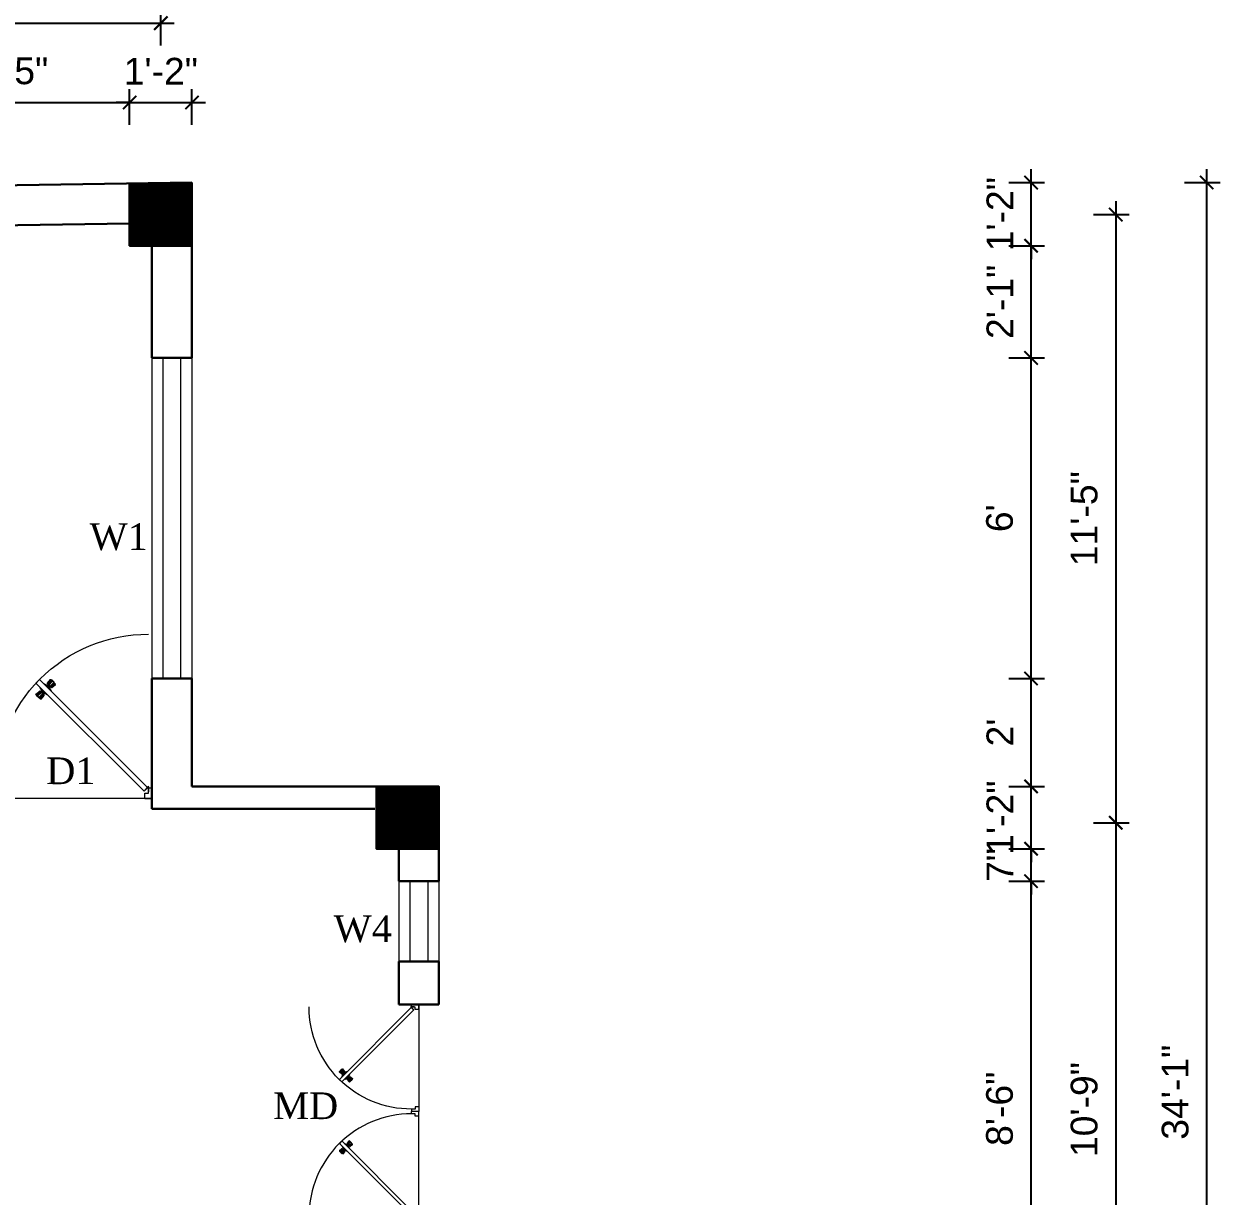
# Model space of a CAD drawing. Header units: inches. Extents: x -4737 to 13205, y 2479 to 13285.
# Drawn here: x -891.8 to -623.1, y 10907.5 to 11170.8 of the extents above; entities that cross this region are included whole.
import ezdxf

# ---------------------------------------------------------------- set-up
doc = ezdxf.new("R2010")
doc.units = ezdxf.units.IN
doc.header["$MEASUREMENT"] = 0
for name, color, linetype, lineweight in [('hatch-.09', 8, 'Continuous', 9), ('ns_DIMS', 1, 'Continuous', 0), ('ns_TEXT', 7, 'Continuous', 13), ('PUERTAS', 7, 'Continuous', 9), ('WALL', 12, 'Continuous', 30), ('wall2', 1, 'Continuous', 15), ('windoow', 4, 'Continuous', 5)]:
    doc.layers.add(name, color=color, linetype=linetype, lineweight=lineweight)
doc.styles.add('arial 1000', font='arial.ttf')
doc.styles.get("Standard").update_dxf_attribs({"font": 'arial.ttf'})
doc.dimstyles.new("1-8'", dxfattribs={"dimtxt": 6, "dimasz": 3, "dimexe": 3, "dimexo": 6, "dimgap": 4, "dimtad": 1, "dimdec": 0, "dimzin": 0, "dimdsep": 46, "dimlunit": 4, "dimtxsty": 'arial 1000', "dimblk": 'ARCHTICK', "dimcen": 8, "dimdle": 3, "dimclrt": 7, "dimazin": 0, "dimtfac": 1, "dimtdec": 0, "dimtix": 1, "dimtmove": 2, "dimatfit": 3, "dimfxl": 5, "dimfxlon": 1, "dimarcsym": 0})

# ---------------------------------------------------------------- blocks, each defined once
blk = doc.blocks.new('3ft')
at = {"layer": 'PUERTAS', "color": 2}
for p, q in [((1.01, 2.52), (25.23, 26.74)), ((26.05, 25.92), (1.77, 1.64)), ((21.99, 26.11), (21.98, 26.13)), ((26.05, 25.92), (25.23, 26.74)), ((25.42, 22.68), (25.43, 22.67)), ((0, 2.4), (0, 0)), ((0.72, 2.4), (0, 2.4)), ((1.6, 0), (0, 0)), ((0.72, 1.52), (0.72, 2.44)), ((0.8, 1.52), (0.72, 1.52)), ((0.8, 1.52), (0.8, 2.41)), ((0.8, 1.2), (0.8, 1.52)), ((1.6, 1.2), (0.8, 1.2)), ((1.57, 1.84), (0.94, 2.47)), ((1.63, 1.89), (0.97, 2.55)), ((1.63, 1.89), (1.57, 1.84)), ((1.77, 1.64), (1.57, 1.84)), ((1.6, 0), (1.6, 1.2)), ((34.4, 0), (34.4, 1.2)), ((34.4, 1.2), (35.2, 1.2)), ((34.4, 0), (36, 0)), ((35.2, 1.2), (35.2, 2.4)), ((35.2, 2.4), (36, 2.4)), ((36, 0), (36, 2.4))]:
    blk.add_line(p, q, dxfattribs=at)
at = {"layer": 'PUERTAS', "color": 8}
for p, q in [((22.57, 24.94), (21.65, 25.68)), ((22.63, 24.99), (21.69, 25.75)), ((22.74, 25.1), (21.84, 25.9)), ((22.13, 26.28), (21.98, 26.13)), ((22.88, 25.24), (22.01, 26.06)), ((22.13, 26.28), (22.27, 26.42)), ((22.29, 26.41), (22.27, 26.42)), ((23.16, 25.52), (22.34, 26.39)), ((23.3, 25.66), (22.5, 26.56)), ((23.41, 25.77), (22.65, 26.71)), ((22.69, 24.32), (23.02, 24.83)), ((23.46, 25.83), (22.72, 26.75)), ((22.95, 24.96), (22.84, 25.07)), ((22.98, 24.99), (22.86, 25.1)), ((23.03, 25.04), (22.91, 25.15)), ((22.91, 24.53), (23.1, 24.91)), ((23.11, 25.12), (22.99, 25.23)), ((23.13, 24.76), (23.18, 24.99)), ((23.28, 25.3), (23.17, 25.41)), ((23.36, 25.37), (23.25, 25.49)), ((23.31, 24.94), (23.28, 25.08)), ((23.41, 25.43), (23.3, 25.54)), ((23.46, 25.09), (23.32, 25.13)), ((23.44, 25.45), (23.33, 25.56)), ((23.64, 25.27), (23.41, 25.22)), ((23.87, 25.49), (23.49, 25.3)), ((24.08, 25.71), (23.57, 25.38)), ((24.58, 24.33), (24.52, 24.1)), ((24.8, 24.56), (24.61, 24.18)), ((25.02, 24.77), (24.68, 24.26)), ((23.63, 23.38), (24.14, 23.72)), ((23.84, 23.6), (24.22, 23.79)), ((24.07, 23.82), (24.3, 23.88)), ((24.25, 24), (24.39, 23.97)), ((24.25, 23.26), (24.99, 22.34)), ((24.27, 23.64), (24.38, 23.53)), ((24.3, 23.67), (24.41, 23.56)), ((24.3, 23.32), (25.06, 22.38)), ((24.35, 23.72), (24.46, 23.61)), ((24.4, 24.15), (24.43, 24.01)), ((24.41, 23.43), (25.2, 22.53)), ((24.43, 23.8), (24.54, 23.69)), ((24.55, 23.57), (25.37, 22.7)), ((24.6, 23.97), (24.72, 23.86)), ((24.68, 24.05), (24.79, 23.94)), ((24.73, 24.1), (24.85, 23.99)), ((24.76, 24.13), (24.87, 24.02)), ((24.83, 23.85), (25.7, 23.03)), ((24.97, 23.99), (25.87, 23.2)), ((25.08, 24.1), (26.02, 23.34)), ((25.14, 24.15), (26.06, 23.41)), ((25.58, 22.82), (25.43, 22.67)), ((25.58, 22.82), (25.73, 22.97)), ((25.72, 22.98), (25.73, 22.97)), ((0, 0), (36, 0))]:
    blk.add_line(p, q, dxfattribs=at)
at = {"layer": 'PUERTAS', "color": 1}
for p, q in [((21.67, 25.73), (22.17, 26.23)), ((22.49, 24.95), (21.67, 25.61)), ((21.7, 25.82), (22.14, 26.26)), ((21.73, 25.79), (21.7, 25.82)), ((22.58, 26.7), (22.14, 26.26)), ((22.67, 26.73), (22.17, 26.23)), ((22.61, 26.67), (22.58, 26.7)), ((22.6, 24.96), (23.02, 25.38)), ((22.61, 24.25), (22.92, 24.72)), ((22.7, 25.07), (22.71, 25.06)), ((23.45, 25.91), (22.79, 26.73)), ((22.82, 25.06), (23.08, 25.32)), ((22.94, 24.95), (22.83, 25.07)), ((22.92, 24.72), (22.92, 24.72)), ((22.93, 24.94), (23.19, 25.21)), ((22.93, 24.84), (22.93, 24.83)), ((23.44, 25.81), (23.02, 25.38)), ((23.34, 25.58), (23.08, 25.32)), ((23.46, 25.47), (23.19, 25.21)), ((23.33, 25.7), (23.34, 25.69)), ((23.45, 25.46), (23.33, 25.57)), ((23.57, 25.47), (23.57, 25.47)), ((24.15, 25.79), (23.68, 25.48)), ((23.68, 25.48), (23.68, 25.48)), ((24.27, 25.78), (24.26, 25.79)), ((24.79, 24.38), (24.78, 24.37)), ((24.78, 24.26), (24.78, 24.26)), ((25.1, 24.84), (24.79, 24.38)), ((25.09, 24.96), (25.1, 24.95)), ((22.62, 24.13), (22.61, 24.14)), ((23.44, 23.31), (23.45, 23.3)), ((23.56, 23.3), (24.03, 23.61)), ((24.03, 23.61), (24.03, 23.62)), ((24.14, 23.62), (24.14, 23.62)), ((24.25, 23.62), (24.51, 23.89)), ((24.26, 23.29), (24.69, 23.71)), ((24.26, 23.63), (24.37, 23.52)), ((24.26, 23.18), (24.92, 22.37)), ((24.37, 23.52), (24.63, 23.77)), ((24.37, 23.4), (24.37, 23.4)), ((24.78, 24.15), (24.51, 23.89)), ((24.89, 24.03), (24.63, 23.77)), ((25.11, 24.14), (24.69, 23.71)), ((24.77, 24.14), (24.88, 24.03)), ((25, 24.03), (25, 24.03)), ((25.04, 22.36), (25.54, 22.86)), ((25.1, 22.42), (25.13, 22.39)), ((25.13, 22.39), (25.57, 22.83)), ((25.22, 24.14), (26.03, 23.48)), ((26.04, 23.37), (25.54, 22.86)), ((26.01, 23.27), (25.57, 22.83)), ((25.98, 23.3), (26.01, 23.27))]:
    blk.add_line(p, q, dxfattribs=at)
at = {"layer": 'PUERTAS', "color": 2}
for radius in [0.155, 0.0752]:
    blk.add_circle((0.82, 2.56), radius, dxfattribs=at)
at = {"layer": 'PUERTAS', "color": 8}
blk.add_arc((0.82, 2.56), 34.38, 359.7285, 90.0333, dxfattribs=at)
at = {"layer": 'PUERTAS', "color": 1}
for centre, start, end in [((22.54, 25.01), 231.0764, 315), ((22.67, 24.2), 135, 225), ((22.73, 26.68), 38.9236, 135), ((22.77, 25.12), 225, 315), ((22.99, 24.89), 135, 219.7428), ((22.87, 24.78), 315, 39.7428), ((23.28, 25.63), 315, 45), ((23.39, 25.86), 315, 38.9236), ((23.51, 25.41), 50.2572, 135), ((23.62, 25.53), 230.2572, 315), ((24.2, 25.73), 45, 135), ((24.84, 24.31), 135, 219.7428), ((24.72, 24.21), 315, 39.7428), ((25.04, 24.89), 315, 45), ((23.51, 23.36), 225, 315), ((24.09, 23.56), 50.2572, 135), ((24.2, 23.68), 230.2572, 315), ((24.32, 23.23), 135, 218.9236), ((24.42, 23.46), 135, 225), ((24.94, 23.98), 45, 135), ((24.98, 22.42), 218.9236, 315), ((25.17, 24.08), 51.0764, 135), ((25.98, 23.42), 315, 51.0764)]:
    blk.add_arc(centre, 0.08, start, end, dxfattribs=at)
blk = doc.blocks.new('*U36')
at = {"color": 3}
blk.add_blockref('3ft', (0, 0), dxfattribs=at)
blk = doc.blocks.new('_ArchTick')
at = {"color": 0, "const_width": 0.15}
blk.add_lwpolyline([(-0.5, -0.5), (0.5, 0.5)], dxfattribs=at)
blk = doc.blocks.new('*D1368')
at = {"layer": 'Defpoints', "color": 0, "transparency": 16777216}
for p in [(-854.03, 11188.93), (-854.03, 11134.93), (-1076.17, 11131.98)]:
    blk.add_point(p, dxfattribs=at)
at = {"layer": 'ns_DIMS', "color": 0, "lineweight": -2, "transparency": 16777216}
for p, q in [((-1076.17, 11183.93), (-1076.17, 11191.93)), ((-854.03, 11183.93), (-854.03, 11191.93)), ((-1079.17, 11188.93), (-851.03, 11188.93))]:
    blk.add_line(p, q, dxfattribs=at)
at = {"layer": 'ns_DIMS', "color": 0, "lineweight": -2, "transparency": 16777216, "xscale": 3, "yscale": 3, "zscale": 3, "rotation": 180}
blk.add_blockref('_ArchTick', (-1076.17, 11188.93), dxfattribs=at)
at = {"layer": 'ns_DIMS', "color": 0, "lineweight": -2, "transparency": 16777216, "xscale": 3, "yscale": 3, "zscale": 3}
blk.add_blockref('_ArchTick', (-854.03, 11188.93), dxfattribs=at)
at = {"layer": 'ns_DIMS', "color": 7, "transparency": 16777216, "insert": (-965.1, 11195.99), "char_height": 6, "attachment_point": 5, "style": 'arial 1000'}
blk.add_mtext('18\'-6"', dxfattribs=at)
blk = doc.blocks.new('*D1371')
at = {"layer": 'Defpoints', "color": 0, "transparency": 16777216}
for p in [(-868.03, 11153.12), (-921.29, 11133.98), (-868.03, 11135.12)]:
    blk.add_point(p, dxfattribs=at)
at = {"layer": 'ns_DIMS', "color": 0, "lineweight": -2, "transparency": 16777216}
for p, q in [((-921.29, 11148.12), (-921.29, 11156.12)), ((-868.03, 11148.12), (-868.03, 11156.12)), ((-924.29, 11153.12), (-865.03, 11153.12))]:
    blk.add_line(p, q, dxfattribs=at)
at = {"layer": 'ns_DIMS', "color": 0, "lineweight": -2, "transparency": 16777216, "xscale": 3, "yscale": 3, "zscale": 3, "rotation": 180}
blk.add_blockref('_ArchTick', (-921.29, 11153.12), dxfattribs=at)
at = {"layer": 'ns_DIMS', "color": 0, "lineweight": -2, "transparency": 16777216, "xscale": 3, "yscale": 3, "zscale": 3}
blk.add_blockref('_ArchTick', (-868.03, 11153.12), dxfattribs=at)
at = {"layer": 'ns_DIMS', "color": 7, "transparency": 16777216, "insert": (-894.66, 11160.18), "char_height": 6, "attachment_point": 5, "style": 'arial 1000'}
blk.add_mtext('4\'-5"', dxfattribs=at)
blk = doc.blocks.new('*D1372')
at = {"layer": 'Defpoints', "color": 0, "transparency": 16777216}
for p in [(-854.03, 11153.12), (-868.03, 11134.93), (-854.03, 11134.93)]:
    blk.add_point(p, dxfattribs=at)
at = {"layer": 'ns_DIMS', "color": 0, "lineweight": -2, "transparency": 16777216}
for p, q in [((-868.03, 11148.12), (-868.03, 11156.12)), ((-854.03, 11148.12), (-854.03, 11156.12)), ((-868.03, 11153.12), (-871.03, 11153.12)), ((-868.03, 11153.12), (-854.03, 11153.12)), ((-854.03, 11153.12), (-851.03, 11153.12))]:
    blk.add_line(p, q, dxfattribs=at)
at = {"layer": 'ns_DIMS', "color": 0, "lineweight": -2, "transparency": 16777216, "xscale": 3, "yscale": 3, "zscale": 3}
blk.add_blockref('_ArchTick', (-868.03, 11153.12), dxfattribs=at)
at = {"layer": 'ns_DIMS', "color": 0, "lineweight": -2, "transparency": 16777216, "xscale": 3, "yscale": 3, "zscale": 3, "rotation": 180}
blk.add_blockref('_ArchTick', (-854.03, 11153.12), dxfattribs=at)
at = {"layer": 'ns_DIMS', "color": 7, "transparency": 16777216, "insert": (-861.03, 11160.14), "char_height": 6, "attachment_point": 5, "style": 'arial 1000'}
blk.add_mtext('1\'-2"', dxfattribs=at)
blk = doc.blocks.new('*D1373')
at = {"layer": 'Defpoints', "color": 0, "transparency": 16777216}
for p in [(-861.03, 11170.93), (-928.29, 11133.98), (-861.03, 11134.93)]:
    blk.add_point(p, dxfattribs=at)
at = {"layer": 'ns_DIMS', "color": 0, "lineweight": -2, "transparency": 16777216}
for p, q in [((-928.29, 11165.93), (-928.29, 11173.93)), ((-861.03, 11165.93), (-861.03, 11173.93)), ((-931.29, 11170.93), (-858.03, 11170.93))]:
    blk.add_line(p, q, dxfattribs=at)
at = {"layer": 'ns_DIMS', "color": 0, "lineweight": -2, "transparency": 16777216, "xscale": 3, "yscale": 3, "zscale": 3, "rotation": 180}
blk.add_blockref('_ArchTick', (-928.29, 11170.93), dxfattribs=at)
at = {"layer": 'ns_DIMS', "color": 0, "lineweight": -2, "transparency": 16777216, "xscale": 3, "yscale": 3, "zscale": 3}
blk.add_blockref('_ArchTick', (-861.03, 11170.93), dxfattribs=at)
at = {"layer": 'ns_DIMS', "color": 7, "transparency": 16777216, "insert": (-894.66, 11177.98), "char_height": 6, "attachment_point": 5, "style": 'arial 1000'}
blk.add_mtext('5\'-7"', dxfattribs=at)
blk = doc.blocks.new('2ft6in')
at = {"layer": 'PUERTAS', "color": 2}
for p, q in [((0.84, 2.1), (21.02, 22.28)), ((21.71, 21.6), (1.47, 1.37)), ((18.33, 21.76), (18.31, 21.77)), ((21.71, 21.6), (21.02, 22.28)), ((21.18, 18.9), (21.2, 18.89)), ((0, 2), (0, 0)), ((0.6, 2), (0, 2)), ((1.33, 0), (0, 0)), ((0.6, 1.26), (0.6, 2.04)), ((0.67, 1.26), (0.6, 1.26)), ((0.67, 1.26), (0.67, 2.01)), ((0.67, 1), (0.67, 1.26)), ((1.33, 1), (0.67, 1)), ((1.31, 1.53), (0.79, 2.06)), ((1.36, 1.58), (0.81, 2.12)), ((1.36, 1.58), (1.31, 1.53)), ((1.47, 1.37), (1.31, 1.53)), ((1.33, 0), (1.33, 1)), ((28.67, 0), (28.67, 1)), ((28.67, 1), (29.33, 1)), ((28.67, 0), (30, 0)), ((29.33, 1), (29.33, 2)), ((29.33, 2), (30, 2)), ((30, 0), (30, 2))]:
    blk.add_line(p, q, dxfattribs=at)
at = {"layer": 'PUERTAS', "color": 8}
for p, q in [((18.81, 20.78), (18.04, 21.4)), ((18.86, 20.83), (18.08, 21.46)), ((18.95, 20.92), (18.2, 21.58)), ((18.44, 21.9), (18.31, 21.77)), ((19.07, 21.03), (18.34, 21.72)), ((18.44, 21.9), (18.56, 22.02)), ((18.58, 22.01), (18.56, 22.02)), ((19.3, 21.26), (18.61, 22)), ((19.42, 21.38), (18.75, 22.14)), ((19.51, 21.48), (18.88, 22.26)), ((18.91, 20.27), (19.19, 20.69)), ((19.55, 21.53), (18.93, 22.3)), ((19.13, 20.8), (19.03, 20.9)), ((19.15, 20.82), (19.05, 20.92)), ((19.09, 20.44), (19.25, 20.76)), ((19.19, 20.87), (19.1, 20.96)), ((19.25, 20.93), (19.16, 21.02)), ((19.28, 20.63), (19.32, 20.83)), ((19.4, 21.08), (19.31, 21.17)), ((19.47, 21.15), (19.38, 21.24)), ((19.43, 20.78), (19.4, 20.9)), ((19.51, 21.19), (19.42, 21.28)), ((19.55, 20.91), (19.43, 20.94)), ((19.53, 21.21), (19.44, 21.3)), ((19.7, 21.06), (19.51, 21.01)), ((19.89, 21.24), (19.58, 21.08)), ((20.07, 21.42), (19.64, 21.15)), ((20.48, 20.28), (20.44, 20.08)), ((20.67, 20.47), (20.51, 20.15)), ((20.85, 20.64), (20.57, 20.22)), ((19.69, 19.49), (20.12, 19.76)), ((19.87, 19.67), (20.18, 19.83)), ((20.06, 19.85), (20.25, 19.9)), ((20.21, 20), (20.33, 19.97)), ((20.21, 19.38), (20.83, 18.61)), ((20.23, 19.7), (20.32, 19.61)), ((20.25, 19.72), (20.34, 19.63)), ((20.25, 19.43), (20.88, 18.65)), ((20.29, 19.76), (20.38, 19.67)), ((20.33, 20.13), (20.36, 20.01)), ((20.34, 19.53), (21, 18.77)), ((20.36, 19.83), (20.45, 19.74)), ((20.46, 19.64), (21.14, 18.91)), ((20.5, 19.98), (20.6, 19.89)), ((20.57, 20.04), (20.66, 19.95)), ((20.61, 20.09), (20.7, 19.99)), ((20.63, 20.11), (20.72, 20.01)), ((20.69, 19.87), (21.42, 19.19)), ((20.81, 19.99), (21.56, 19.33)), ((20.9, 20.08), (21.68, 19.45)), ((20.95, 20.13), (21.72, 19.51)), ((21.32, 19.01), (21.2, 18.89)), ((21.32, 19.01), (21.44, 19.14)), ((21.43, 19.15), (21.44, 19.14)), ((0, 0), (30, 0))]:
    blk.add_line(p, q, dxfattribs=at)
at = {"layer": 'PUERTAS', "color": 1}
for p, q in [((18.06, 21.44), (18.48, 21.86)), ((18.74, 20.79), (18.06, 21.34)), ((18.08, 21.51), (18.45, 21.88)), ((18.11, 21.49), (18.08, 21.51)), ((18.82, 22.25), (18.45, 21.88)), ((18.9, 22.28), (18.48, 21.86)), ((18.84, 22.23), (18.82, 22.25)), ((18.83, 20.8), (19.18, 21.15)), ((18.84, 20.21), (19.1, 20.6)), ((18.92, 20.89), (18.93, 20.88)), ((19.54, 21.59), (18.99, 22.27)), ((19.02, 20.88), (19.24, 21.1)), ((19.12, 20.8), (19.03, 20.89)), ((19.1, 20.7), (19.11, 20.69)), ((19.1, 20.6), (19.1, 20.6)), ((19.11, 20.79), (19.33, 21.01)), ((19.54, 21.5), (19.18, 21.15)), ((19.45, 21.31), (19.24, 21.1)), ((19.55, 21.22), (19.33, 21.01)), ((19.45, 21.41), (19.45, 21.41)), ((19.54, 21.22), (19.45, 21.31)), ((19.64, 21.23), (19.64, 21.23)), ((19.74, 21.24), (19.73, 21.23)), ((20.12, 21.49), (19.74, 21.24)), ((20.22, 21.48), (20.22, 21.49)), ((20.66, 20.31), (20.65, 20.31)), ((20.65, 20.21), (20.65, 20.22)), ((20.91, 20.7), (20.66, 20.31)), ((20.91, 20.8), (20.91, 20.79)), ((18.85, 20.11), (18.84, 20.12)), ((19.53, 19.43), (19.54, 19.42)), ((19.64, 19.42), (20.02, 19.67)), ((20.02, 19.67), (20.03, 19.68)), ((20.12, 19.68), (20.12, 19.68)), ((20.21, 19.69), (20.43, 19.9)), ((20.22, 19.41), (20.57, 19.76)), ((20.22, 19.69), (20.31, 19.6)), ((20.22, 19.32), (20.76, 18.64)), ((20.31, 19.6), (20.52, 19.81)), ((20.31, 19.5), (20.31, 19.5)), ((20.65, 20.12), (20.43, 19.9)), ((20.74, 20.03), (20.52, 19.81)), ((20.93, 20.11), (20.57, 19.76)), ((20.64, 20.11), (20.73, 20.02)), ((20.84, 20.02), (20.83, 20.03)), ((20.86, 18.63), (21.28, 19.05)), ((20.91, 18.68), (20.94, 18.66)), ((20.94, 18.66), (21.31, 19.03)), ((21.02, 20.12), (21.7, 19.57)), ((21.7, 19.47), (21.28, 19.05)), ((21.67, 19.4), (21.31, 19.03)), ((21.65, 19.42), (21.67, 19.4))]:
    blk.add_line(p, q, dxfattribs=at)
at = {"layer": 'PUERTAS', "color": 2}
for radius in [0.129, 0.0627]:
    blk.add_circle((0.68, 2.14), radius, dxfattribs=at)
at = {"layer": 'PUERTAS', "color": 8}
blk.add_arc((0.68, 2.14), 28.65, 359.7285, 90.0333, dxfattribs=at)
at = {"layer": 'PUERTAS', "color": 1}
for centre, start, end in [((18.78, 20.84), 231.0764, 315), ((18.89, 20.16), 135, 225), ((18.94, 22.23), 38.9236, 135), ((18.97, 20.93), 225, 315), ((19.16, 20.74), 135, 219.7428), ((19.06, 20.65), 315, 39.7428), ((19.4, 21.36), 315, 45), ((19.49, 21.55), 315, 38.9236), ((19.6, 21.18), 50.2572, 135), ((19.68, 21.28), 230.2572, 315), ((20.17, 21.44), 45, 135), ((20.7, 20.26), 135, 219.7428), ((20.6, 20.17), 315, 39.7428), ((20.87, 20.75), 315, 45), ((19.59, 19.47), 225, 315), ((20.07, 19.63), 50.2572, 135), ((20.16, 19.73), 230.2572, 315), ((20.27, 19.36), 135, 218.9236), ((20.35, 19.55), 135, 225), ((20.78, 19.98), 45, 135), ((20.82, 18.68), 218.9236, 315), ((20.98, 20.07), 51.0764, 135), ((21.65, 19.52), 315, 51.0764)]:
    blk.add_arc(centre, 0.0667, start, end, dxfattribs=at)
blk = doc.blocks.new('*U37')
at = {"color": 3, "xscale": -1}
blk.add_blockref('2ft6in', (42, 0), dxfattribs=at)
blk = doc.blocks.new('*D1380')
at = {"layer": 'Defpoints', "color": 0, "transparency": 16777216}
for p in [(-798.58, 10978.2), (-665.53, 10978.2), (-798.58, 10875.99)]:
    blk.add_point(p, dxfattribs=at)
at = {"layer": 'ns_DIMS', "color": 0, "lineweight": -2, "transparency": 16777216}
for p, q in [((-665.53, 10872.99), (-665.53, 10981.2)), ((-670.53, 10978.2), (-662.53, 10978.2)), ((-670.53, 10875.99), (-662.53, 10875.99))]:
    blk.add_line(p, q, dxfattribs=at)
at = {"layer": 'ns_DIMS', "color": 0, "lineweight": -2, "transparency": 16777216, "xscale": 3, "yscale": 3, "zscale": 3}
for p, rotation in [((-665.53, 10978.2), 90), ((-665.53, 10875.99), 270)]:
    blk.add_blockref('_ArchTick', p, dxfattribs=dict(at, rotation=rotation))
at = {"layer": 'ns_DIMS', "color": 7, "transparency": 16777216, "insert": (-672.59, 10927.09), "char_height": 6, "attachment_point": 5, "rotation": 90, "style": 'arial 1000'}
blk.add_mtext('8\'-6"', dxfattribs=at)
blk = doc.blocks.new('*D1381')
at = {"layer": 'Defpoints', "color": 0, "transparency": 16777216}
for p in [(-798.58, 10985.48), (-665.53, 10985.48), (-798.58, 10978.2)]:
    blk.add_point(p, dxfattribs=at)
at = {"layer": 'ns_DIMS', "color": 0, "lineweight": -2, "transparency": 16777216}
for p, q in [((-665.53, 10985.48), (-665.53, 10988.48)), ((-670.53, 10985.48), (-662.53, 10985.48)), ((-665.53, 10978.2), (-665.53, 10985.48)), ((-670.53, 10978.2), (-662.53, 10978.2)), ((-665.53, 10978.2), (-665.53, 10975.2))]:
    blk.add_line(p, q, dxfattribs=at)
at = {"layer": 'ns_DIMS', "color": 0, "lineweight": -2, "transparency": 16777216, "xscale": 3, "yscale": 3, "zscale": 3}
for p, rotation in [((-665.53, 10985.48), 270), ((-665.53, 10978.2), 90)]:
    blk.add_blockref('_ArchTick', p, dxfattribs=dict(at, rotation=rotation))
at = {"layer": 'ns_DIMS', "color": 7, "transparency": 16777216, "insert": (-672.53, 10981.84), "char_height": 6, "attachment_point": 5, "rotation": 90, "style": 'arial 1000'}
blk.add_mtext('7"', dxfattribs=at)
blk = doc.blocks.new('*D1382')
at = {"layer": 'Defpoints', "color": 0, "transparency": 16777216}
for p in [(-798.58, 10999.48), (-665.53, 10999.48), (-798.58, 10985.48)]:
    blk.add_point(p, dxfattribs=at)
at = {"layer": 'ns_DIMS', "color": 0, "lineweight": -2, "transparency": 16777216}
for p, q in [((-665.53, 10999.48), (-665.53, 11002.48)), ((-670.53, 10999.48), (-662.53, 10999.48)), ((-665.53, 10985.48), (-665.53, 10999.48)), ((-670.53, 10985.48), (-662.53, 10985.48)), ((-665.53, 10985.48), (-665.53, 10982.48))]:
    blk.add_line(p, q, dxfattribs=at)
at = {"layer": 'ns_DIMS', "color": 0, "lineweight": -2, "transparency": 16777216, "xscale": 3, "yscale": 3, "zscale": 3}
for p, rotation in [((-665.53, 10999.48), 270), ((-665.53, 10985.48), 90)]:
    blk.add_blockref('_ArchTick', p, dxfattribs=dict(at, rotation=rotation))
at = {"layer": 'ns_DIMS', "color": 7, "transparency": 16777216, "insert": (-672.54, 10992.48), "char_height": 6, "attachment_point": 5, "rotation": 90, "style": 'arial 1000'}
blk.add_mtext('1\'-2"', dxfattribs=at)
blk = doc.blocks.new('*D1383')
at = {"layer": 'Defpoints', "color": 0, "transparency": 16777216}
for p in [(-854.03, 11023.73), (-665.53, 11023.73), (-798.58, 10999.48)]:
    blk.add_point(p, dxfattribs=at)
at = {"layer": 'ns_DIMS', "color": 0, "lineweight": -2, "transparency": 16777216}
for p, q in [((-665.53, 10996.48), (-665.53, 11026.73)), ((-670.53, 11023.73), (-662.53, 11023.73)), ((-670.53, 10999.48), (-662.53, 10999.48))]:
    blk.add_line(p, q, dxfattribs=at)
at = {"layer": 'ns_DIMS', "color": 0, "lineweight": -2, "transparency": 16777216, "xscale": 3, "yscale": 3, "zscale": 3}
for p, rotation in [((-665.53, 11023.73), 90), ((-665.53, 10999.48), 270)]:
    blk.add_blockref('_ArchTick', p, dxfattribs=dict(at, rotation=rotation))
at = {"layer": 'ns_DIMS', "color": 7, "transparency": 16777216, "insert": (-672.54, 11011.6), "char_height": 6, "attachment_point": 5, "rotation": 90, "style": 'arial 1000'}
blk.add_mtext("2'", dxfattribs=at)
blk = doc.blocks.new('*D1384')
at = {"layer": 'Defpoints', "color": 0, "transparency": 16777216}
for p in [(-854.03, 11095.73), (-665.53, 11095.73), (-854.03, 11023.73)]:
    blk.add_point(p, dxfattribs=at)
at = {"layer": 'ns_DIMS', "color": 0, "lineweight": -2, "transparency": 16777216}
for p, q in [((-665.53, 11020.73), (-665.53, 11098.73)), ((-670.53, 11095.73), (-662.53, 11095.73)), ((-670.53, 11023.73), (-662.53, 11023.73))]:
    blk.add_line(p, q, dxfattribs=at)
at = {"layer": 'ns_DIMS', "color": 0, "lineweight": -2, "transparency": 16777216, "xscale": 3, "yscale": 3, "zscale": 3}
for p, rotation in [((-665.53, 11095.73), 90), ((-665.53, 11023.73), 270)]:
    blk.add_blockref('_ArchTick', p, dxfattribs=dict(at, rotation=rotation))
at = {"layer": 'ns_DIMS', "color": 7, "transparency": 16777216, "insert": (-672.59, 11059.73), "char_height": 6, "attachment_point": 5, "rotation": 90, "style": 'arial 1000'}
blk.add_mtext("6'", dxfattribs=at)
blk = doc.blocks.new('*D1385')
at = {"layer": 'Defpoints', "color": 0, "transparency": 16777216}
for p in [(-854.03, 11120.93), (-665.53, 11120.93), (-854.03, 11095.73)]:
    blk.add_point(p, dxfattribs=at)
at = {"layer": 'ns_DIMS', "color": 0, "lineweight": -2, "transparency": 16777216}
for p, q in [((-665.53, 11092.73), (-665.53, 11123.93)), ((-670.53, 11120.93), (-662.53, 11120.93)), ((-670.53, 11095.73), (-662.53, 11095.73))]:
    blk.add_line(p, q, dxfattribs=at)
at = {"layer": 'ns_DIMS', "color": 0, "lineweight": -2, "transparency": 16777216, "xscale": 3, "yscale": 3, "zscale": 3}
for p, rotation in [((-665.53, 11120.93), 90), ((-665.53, 11095.73), 270)]:
    blk.add_blockref('_ArchTick', p, dxfattribs=dict(at, rotation=rotation))
at = {"layer": 'ns_DIMS', "color": 7, "transparency": 16777216, "insert": (-672.54, 11108.33), "char_height": 6, "attachment_point": 5, "rotation": 90, "style": 'arial 1000'}
blk.add_mtext('2\'-1"', dxfattribs=at)
blk = doc.blocks.new('*D1386')
at = {"layer": 'Defpoints', "color": 0, "transparency": 16777216}
for p in [(-854.03, 11135.12), (-665.53, 11135.12), (-854.03, 11120.93)]:
    blk.add_point(p, dxfattribs=at)
at = {"layer": 'ns_DIMS', "color": 0, "lineweight": -2, "transparency": 16777216}
for p, q in [((-665.53, 11135.12), (-665.53, 11138.12)), ((-670.53, 11135.12), (-662.53, 11135.12)), ((-665.53, 11120.93), (-665.53, 11135.12)), ((-670.53, 11120.93), (-662.53, 11120.93)), ((-665.53, 11120.93), (-665.53, 11117.93))]:
    blk.add_line(p, q, dxfattribs=at)
at = {"layer": 'ns_DIMS', "color": 0, "lineweight": -2, "transparency": 16777216, "xscale": 3, "yscale": 3, "zscale": 3}
for p, rotation in [((-665.53, 11135.12), 270), ((-665.53, 11120.93), 90)]:
    blk.add_blockref('_ArchTick', p, dxfattribs=dict(at, rotation=rotation))
at = {"layer": 'ns_DIMS', "color": 7, "transparency": 16777216, "insert": (-672.54, 11128.03), "char_height": 6, "attachment_point": 5, "rotation": 90, "style": 'arial 1000'}
blk.add_mtext('1\'-2"', dxfattribs=at)
blk = doc.blocks.new('*D1387')
at = {"layer": 'Defpoints', "color": 0, "transparency": 16777216}
for p in [(-854.03, 11127.93), (-798.58, 10991.34), (-646.51, 10991.34)]:
    blk.add_point(p, dxfattribs=at)
at = {"layer": 'ns_DIMS', "color": 0, "lineweight": -2, "transparency": 16777216}
for p, q in [((-646.51, 11130.93), (-646.51, 10988.34)), ((-651.51, 11127.93), (-643.51, 11127.93)), ((-651.51, 10991.34), (-643.51, 10991.34))]:
    blk.add_line(p, q, dxfattribs=at)
at = {"layer": 'ns_DIMS', "color": 0, "lineweight": -2, "transparency": 16777216, "xscale": 3, "yscale": 3, "zscale": 3}
for p, rotation in [((-646.51, 11127.93), 90), ((-646.51, 10991.34), 270)]:
    blk.add_blockref('_ArchTick', p, dxfattribs=dict(at, rotation=rotation))
at = {"layer": 'ns_DIMS', "color": 7, "transparency": 16777216, "insert": (-653.58, 11059.63), "char_height": 6, "attachment_point": 5, "rotation": 90, "style": 'arial 1000'}
blk.add_mtext('11\'-5"', dxfattribs=at)
blk = doc.blocks.new('*D1388')
at = {"layer": 'Defpoints', "color": 0, "transparency": 16777216}
for p in [(-798.58, 10991.34), (-745.43, 10862.48), (-646.51, 10862.48)]:
    blk.add_point(p, dxfattribs=at)
at = {"layer": 'ns_DIMS', "color": 0, "lineweight": -2, "transparency": 16777216}
for p, q in [((-646.51, 10994.34), (-646.51, 10859.48)), ((-651.51, 10991.34), (-643.51, 10991.34)), ((-651.51, 10862.48), (-643.51, 10862.48))]:
    blk.add_line(p, q, dxfattribs=at)
at = {"layer": 'ns_DIMS', "color": 0, "lineweight": -2, "transparency": 16777216, "xscale": 3, "yscale": 3, "zscale": 3}
for p, rotation in [((-646.51, 10991.34), 90), ((-646.51, 10862.48), 270)]:
    blk.add_blockref('_ArchTick', p, dxfattribs=dict(at, rotation=rotation))
at = {"layer": 'ns_DIMS', "color": 7, "transparency": 16777216, "insert": (-653.58, 10926.91), "char_height": 6, "attachment_point": 5, "rotation": 90, "style": 'arial 1000'}
blk.add_mtext('10\'-9"', dxfattribs=at)
blk = doc.blocks.new('*D1299')
at = {"layer": 'Defpoints', "color": 0, "transparency": 16777216}
for p in [(-854.03, 11135.12), (-626.07, 11135.12), (-745.43, 10726.48)]:
    blk.add_point(p, dxfattribs=at)
at = {"layer": 'ns_DIMS', "color": 0, "lineweight": -2, "transparency": 16777216}
for p, q in [((-626.07, 10723.48), (-626.07, 11138.12)), ((-631.07, 11135.12), (-623.07, 11135.12)), ((-631.07, 10726.48), (-623.07, 10726.48))]:
    blk.add_line(p, q, dxfattribs=at)
at = {"layer": 'ns_DIMS', "color": 0, "lineweight": -2, "transparency": 16777216, "xscale": 3, "yscale": 3, "zscale": 3}
for p, rotation in [((-626.07, 11135.12), 90), ((-626.07, 10726.48), 270)]:
    blk.add_blockref('_ArchTick', p, dxfattribs=dict(at, rotation=rotation))
at = {"layer": 'ns_DIMS', "color": 7, "transparency": 16777216, "insert": (-633.13, 10930.8), "char_height": 6, "attachment_point": 5, "rotation": 90, "style": 'arial 1000'}
blk.add_mtext('34\'-1"', dxfattribs=at)

msp = doc.modelspace()

# ---------------------------------------------------------------- hatches: boundary and pattern name
at = {"layer": 'hatch-.09'}
h = msp.add_hatch(dxfattribs=at)
h.set_pattern_fill('ANSI31', color=256)
h.set_pattern_definition([(45, (-16300.41944, 10844.78754), (-0.0883883476, 0.0883883476), [])])
h.paths.add_polyline_path([(-854.03, 11134.93), (-868.03, 11134.93), (-868.03, 11120.93), (-854.03, 11120.93)])
h = msp.add_hatch(dxfattribs=at)
h.set_pattern_fill('ANSI31', color=256)
h.set_pattern_definition([(45, (-16244.96478, 10709.33713), (-0.0883883476, 0.0883883476), [])])
h.paths.add_polyline_path([(-798.58, 10999.48), (-812.58, 10999.48), (-812.58, 10985.48), (-798.58, 10985.48)])

# ---------------------------------------------------------------- linework, layer by layer
at = {"layer": 'WALL'}
for p, q in [((-1076.17, 11131.98), (-854.03, 11135.12)), ((-854.03, 11135.12), (-1076.17, 11131.98)), ((-854.03, 11135.12), (-854.03, 11095.73)), ((-868.03, 11125.93), (-923.54, 11125.14)), ((-863.03, 11121.12), (-863.03, 11095.73)), ((-863.03, 11095.73), (-854.03, 11095.73)), ((-863.03, 11023.73), (-863.03, 10994.43)), ((-863.03, 11023.73), (-854.03, 11023.73)), ((-863.03, 11023.73), (-854.03, 11023.73)), ((-854.03, 11023.73), (-854.03, 10999.48)), ((-798.98, 10999.48), (-854.03, 10999.48)), ((-798.58, 10999.48), (-798.58, 10983.2)), ((-812.98, 10994.43), (-863.03, 10994.43)), ((-807.58, 10978.2), (-798.58, 10978.2)), ((-807.58, 10960.2), (-807.58, 10950.48)), ((-807.58, 10960.2), (-798.58, 10960.2)), ((-798.58, 10960.2), (-798.58, 10950.48)), ((-807.58, 10950.48), (-798.58, 10950.48))]:
    msp.add_line(p, q, dxfattribs=at)
for points in [[(-868.03, 11134.93), (-854.03, 11134.93), (-854.03, 11120.93), (-868.03, 11120.93)], [(-812.58, 10999.48), (-798.58, 10999.48), (-798.58, 10985.48), (-812.58, 10985.48)], [(-807.58, 10978.2), (-798.58, 10978.2), (-798.58, 10985.48), (-807.58, 10985.48)]]:
    msp.add_lwpolyline(points, close=True, dxfattribs=at)
at = {"layer": 'wall2'}
for p, q in [((-863.03, 11095.73), (-863.03, 11023.73)), ((-854.03, 11095.73), (-854.03, 11023.73)), ((-807.58, 10978.2), (-807.58, 10960.2)), ((-798.58, 10978.2), (-798.58, 10960.2))]:
    msp.add_line(p, q, dxfattribs=at)
at = {"layer": 'windoow'}
for p, q in [((-860.53, 11023.73), (-860.53, 11095.73)), ((-856.53, 11023.73), (-856.53, 11095.73)), ((-805.08, 10978.2), (-805.08, 10960.2)), ((-801.08, 10978.2), (-801.08, 10960.2))]:
    msp.add_line(p, q, dxfattribs=at)

# ---------------------------------------------------------------- block references
at = {"layer": 'WALL', "xscale": -1}
msp.add_blockref('*U36', (-863.03, 10996.75), dxfattribs=at)
at = {"layer": 'WALL', "yscale": 0.8000000000015522, "zscale": 0.8000000000015522, "rotation": 90}
for p, xscale in [((-803.08, 10916.88), 0.8000000000015522), ((-803.08, 10936.08), -0.8000000000015522)]:
    msp.add_blockref('*U37', p, dxfattribs=dict(at, xscale=xscale))

# ---------------------------------------------------------------- texts
at = {"layer": 'ns_TEXT', "char_height": 6, "attachment_point": 1}
for s, insert in [('\\pi5.07336;{\\fTimes New Roman|b0|i0|c0|p18;W1}', (-882.11, 11058.59)), ('\\pi6.07264;{\\fTimes New Roman|b0|i0|c0|p18;D1}', (-892.84, 11006)), ('\\pi4.68619;{\\fTimes New Roman|b0|i0|c0|p18;W4}', (-826.89, 10970.53)), ('\\pi3.97458;{\\fTimes New Roman|b0|i0|c0|p18;MD}', (-839.76, 10930.76))]:
    msp.add_mtext_dynamic_manual_height_columns(s, width=21.7401, gutter_width=72, heights=[4.46], dxfattribs=dict(at, insert=insert))

# ---------------------------------------------------------------- dimensions: what is measured, and where the dimension line sits
at = {"layer": 'ns_DIMS'}
for base, p1, p2, picture, middle in [((-854.03, 11188.93), (-1076.17, 11131.98), (-854.03, 11134.93), '*D1368', (-965.1, 11195.99)), ((-861.03, 11170.93), (-928.29, 11133.98), (-861.03, 11134.93), '*D1373', (-894.66, 11177.98)), ((-868.03, 11153.12), (-921.29, 11133.98), (-868.03, 11135.12), '*D1371', (-894.66, 11160.18)), ((-854.03, 11153.12), (-868.03, 11134.93), (-854.03, 11134.93), '*D1372', (-861.03, 11160.14))]:
    dim = msp.add_linear_dim(base=base, p1=p1, p2=p2, dimstyle="1-8'", dxfattribs=at)
    dim.commit()
    dim.dimension.update_dxf_attribs({"geometry": picture, "text_midpoint": middle})
for base, p1, p2, picture, middle in [((-665.53, 11135.12), (-854.03, 11120.93), (-854.03, 11135.12), '*D1386', (-672.54, 11128.03)), ((-626.07, 11135.12), (-745.43, 10726.48), (-854.03, 11135.12), '*D1299', (-633.13, 10930.8)), ((-646.51, 10991.34), (-854.03, 11127.93), (-798.58, 10991.34), '*D1387', (-653.58, 11059.63)), ((-665.53, 11120.93), (-854.03, 11095.73), (-854.03, 11120.93), '*D1385', (-672.54, 11108.33)), ((-665.53, 11095.73), (-854.03, 11023.73), (-854.03, 11095.73), '*D1384', (-672.59, 11059.73)), ((-665.53, 11023.73), (-798.58, 10999.48), (-854.03, 11023.73), '*D1383', (-672.54, 11011.6)), ((-665.53, 10999.48), (-798.58, 10985.48), (-798.58, 10999.48), '*D1382', (-672.54, 10992.48)), ((-646.51, 10862.48), (-798.58, 10991.34), (-745.43, 10862.48), '*D1388', (-653.58, 10926.91)), ((-665.53, 10985.48), (-798.58, 10978.2), (-798.58, 10985.48), '*D1381', (-672.53, 10981.84)), ((-665.53, 10978.2), (-798.58, 10875.99), (-798.58, 10978.2), '*D1380', (-672.59, 10927.09))]:
    dim = msp.add_linear_dim(base=base, p1=p1, p2=p2, angle=90, dimstyle="1-8'", dxfattribs=at)
    dim.commit()
    dim.dimension.update_dxf_attribs({"geometry": picture, "text_midpoint": middle})

doc.saveas('drawing.dxf')
